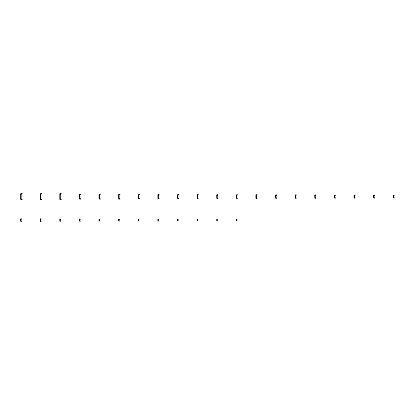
<?xml version="1.0" encoding="UTF-8"?>
<svg xmlns="http://www.w3.org/2000/svg" width="415" height="415" viewBox="0 0 415 415"><rect width="100%" height="100%" fill="white"/><g stroke="black" fill="none" stroke-linecap="round" stroke-linejoin="round"><path stroke-width="0.62" d="M158.094 219.66L158.639 219.364L158.042 219.364L158.042 220.936L158.639 220.936L158.099 220.697M21.03 194.21L21.035 199.05L22.208 199.558L20.75 199.558L20.75 193.67L22.208 193.67L21.035 194.179M40.571 194.21L40.577 199.05L41.744 199.558L40.364 199.558L40.364 193.67L41.744 193.67L40.577 194.179M60.134 194.21L60.139 199.05L61.311 199.558L59.978 199.558L59.978 193.67L61.311 193.67L60.139 194.179M79.794 194.677L79.799 198.583L80.832 198.967L79.592 198.967L79.592 194.262L80.832 194.262L79.799 194.645M99.356 194.677L99.367 198.583L100.399 198.967L99.206 198.967L99.206 194.262L100.399 194.262L99.367 194.645M118.929 194.677L118.934 198.583L119.971 198.967L118.815 198.967L118.815 194.262L119.971 194.262L118.934 194.645M217.061 195.211L217.066 198.043L217.922 198.38L216.884 198.38L216.884 194.848L217.922 194.848L217.061 195.211M236.612 195.211L236.617 198.043L237.473 198.38L236.498 198.38L236.498 194.848L237.473 194.848L236.612 195.211M256.205 195.211L256.211 198.043L257.061 198.38L256.112 198.38L256.112 194.848L257.061 194.848L256.205 195.211M20.875 219.265L20.885 221.06L21.549 221.33L20.75 221.33L20.75 218.975L21.549 218.975L20.895 219.219M40.442 219.265L40.452 221.06L41.116 221.33L40.364 221.33L40.364 218.975L41.116 218.975L40.463 219.219M60.108 219.442L60.113 220.884L60.72 221.133L59.978 221.133L59.978 219.172L60.72 219.172L60.113 219.416M79.664 219.442L79.675 220.884L80.277 221.133L79.592 221.133L79.592 219.172L80.277 219.172L79.675 219.416M99.33 219.634C98.21 220.796 100.861 221.055 99.206 220.936L99.206 219.364L99.88 219.364L99.341 219.608M118.918 219.634C117.787 220.78 120.417 221.055 118.815 220.936L118.815 219.364L119.463 219.364L118.923 219.608M138.698 195.014L138.698 198.214L139.616 198.578L138.428 198.578L138.428 194.656L139.616 194.656L138.719 194.962M138.506 219.634C137.37 220.754 139.974 221.055 138.428 220.936L138.428 219.364L139.051 219.364L138.511 219.608M158.25 195.014L158.25 198.214L159.178 198.578L158.042 198.578L158.042 194.656L159.178 194.656L158.271 194.962M177.807 195.014L177.807 198.214L178.73 198.578L177.656 198.578L177.656 194.656L178.73 194.656L177.828 194.962M177.796 219.805C177.055 220.754 179.171 220.775 177.656 220.739L177.656 219.561L178.284 219.561L177.796 219.805M197.369 195.014L197.369 198.214L198.292 198.578L197.27 198.578L197.27 194.656L198.292 194.656L197.384 194.962M197.374 219.805C196.611 220.728 198.718 220.775 197.27 220.739L197.27 219.561L197.856 219.561L197.374 219.805M216.952 219.805C216.179 220.707 218.264 220.78 216.884 220.739L216.884 219.561L217.434 219.561L216.952 219.805M236.55 219.805C235.772 220.702 237.847 220.78 236.498 220.739L236.498 219.561L237.032 219.561L236.55 219.805M275.918 195.382L275.923 197.877L276.717 198.183L275.721 198.183L275.721 195.045L276.717 195.045L275.923 195.351M295.459 195.382L295.464 197.877L296.253 198.183L295.335 198.183L295.335 195.045L296.253 195.045L295.459 195.382M315.037 195.382L315.047 197.877L315.836 198.183L314.949 198.183L314.949 195.045L315.836 195.045L315.037 195.382M334.729 195.558L334.739 197.701L335.465 197.986L334.563 197.986L334.563 195.242L335.465 195.242L334.729 195.558M354.301 195.558L354.311 197.701L355.038 197.986L354.177 197.986L354.177 195.242L355.038 195.242L354.301 195.558M373.874 195.558L373.884 197.701L374.61 197.986L373.791 197.986L373.791 195.242L374.61 195.242L373.874 195.558M393.576 195.73L393.581 197.524L394.25 197.789L393.404 197.789L393.404 195.439L394.25 195.439L393.596 195.683"/></g></svg>
